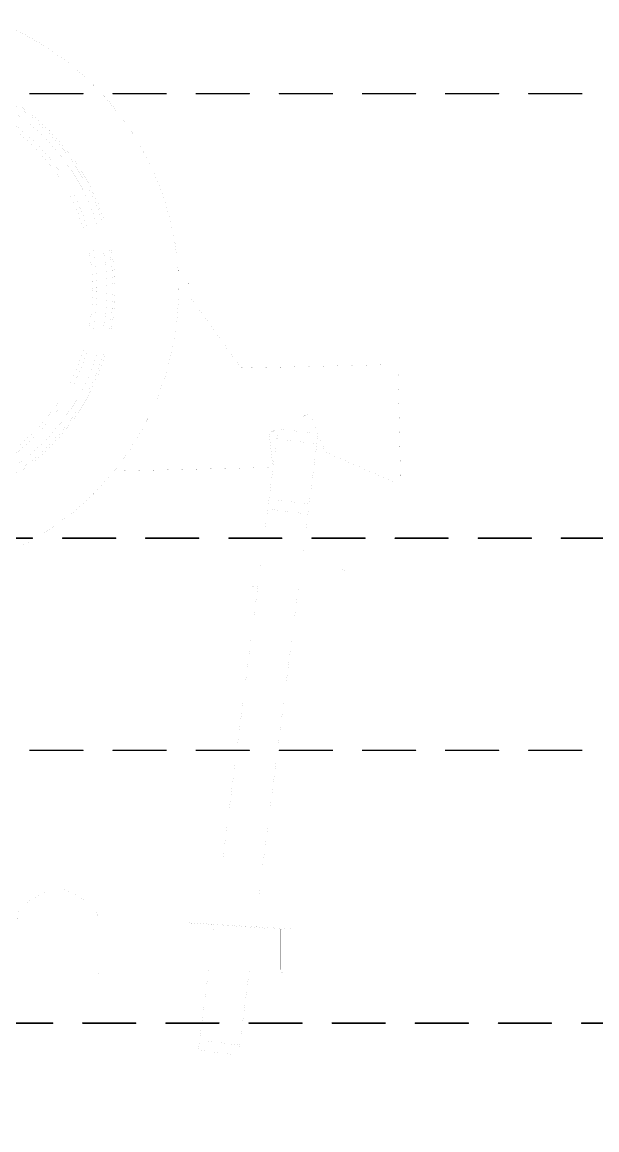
# Model space of a CAD drawing. Extents: x 19 to 519, y 6 to 365.
# Drawn here: x 128.1 to 156.5, y 178.7 to 233.5 of the extents above; entities that cross this region are included whole.
import ezdxf

# ---------------------------------------------------------------- set-up
doc = ezdxf.new("R2010")
doc.units = 0
doc.layers.add('120', color=30, linetype='CONTINUOUS')
doc.layers.add('47', color=7, linetype='CONTINUOUS')

msp = doc.modelspace()

# ---------------------------------------------------------------- linework, layer by layer
at = {"layer": '120', "const_width": 0.001}
for points in [[(155.5865, 108.8161), (155.5865, 266.8161)], [(136.1186, 221.2546), (135.8061, 221.2473)], [(136.3458, 220.0917), (136.3232, 221.0593)], [(138.8314, 216.547), (136.4021, 219.9235)], [(146.3799, 216.5922), (139.0819, 216.4223)], [(146.8078, 211.1007), (146.6868, 216.2992)], [(140.4342, 213.2603), (142.1314, 214.1004)], [(142.4064, 213.9938), (143.0495, 212.3458)], [(140.7477, 213.4155), (140.6841, 212.9195)], [(140.7194, 213.1951), (140.729, 213.2702)], [(140.729, 213.2702), (140.737, 213.3319)], [(140.737, 213.3319), (140.7428, 213.3777)], [(140.7428, 213.3777), (140.7464, 213.4059)], [(140.7464, 213.4059), (140.7477, 213.4155)], [(140.7477, 213.4155), (142.7314, 213.161)], [(140.3024, 209.9439), (140.6841, 212.9195)], [(140.4727, 211.7208), (140.3241, 213.059)], [(140.6841, 212.9195), (140.6965, 213.0163)], [(140.6841, 212.9195), (142.6678, 212.6651)], [(140.6965, 213.0163), (140.7084, 213.1093)], [(140.7084, 213.1093), (140.7194, 213.1951)], [(142.7314, 213.161), (142.6678, 212.6651)], [(142.6678, 212.6651), (142.6802, 212.7618)], [(142.6802, 212.7618), (142.6921, 212.8549)], [(142.6921, 212.8549), (142.7031, 212.9406)], [(142.7031, 212.9406), (142.7128, 213.0158)], [(142.7128, 213.0158), (142.7207, 213.0774)], [(142.7207, 213.0774), (142.7266, 213.1233)], [(142.7266, 213.1233), (142.7302, 213.1515)], [(142.7302, 213.1515), (142.7314, 213.161)], [(142.2862, 209.6895), (142.6678, 212.6651)], [(143.1556, 212.2354), (146.3875, 210.8189)], [(132.6386, 211.3209), (140.2785, 211.4988)], [(140.099, 208.358), (140.2388, 209.448)], [(140.3024, 209.9439), (140.2388, 209.448)], [(140.2388, 209.448), (140.24, 209.4575)], [(140.2388, 209.448), (142.2226, 209.1935)], [(140.24, 209.4575), (140.2436, 209.4857)], [(140.2436, 209.4857), (140.2495, 209.5315)], [(140.2495, 209.5315), (140.2574, 209.5932)], [(140.2574, 209.5932), (140.2671, 209.6684)], [(140.2671, 209.6684), (140.2781, 209.7541)], [(140.2781, 209.7541), (140.29, 209.8471)], [(140.29, 209.8471), (140.3024, 209.9439)], [(140.3024, 209.9439), (142.2862, 209.6895)], [(142.2862, 209.6895), (142.2226, 209.1935)], [(142.2508, 209.4139), (142.2618, 209.4997)], [(142.2618, 209.4997), (142.2738, 209.5927)], [(142.2738, 209.5927), (142.2862, 209.6895)], [(142.0968, 208.2127), (142.2226, 209.1935)], [(142.2226, 209.1935), (142.2238, 209.2031)], [(142.2238, 209.2031), (142.2274, 209.2313)], [(142.2274, 209.2313), (142.2333, 209.2771)], [(142.2333, 209.2771), (142.2412, 209.3388)], [(142.2412, 209.3388), (142.2508, 209.4139)], [(139.9901, 207.5089), (139.9946, 207.5439)], [(141.9865, 207.3527), (141.9923, 207.3984)], [(139.8553, 206.4577), (139.8859, 206.6964)], [(141.8609, 206.3738), (141.8821, 206.539)], [(144.0922, 206.3899), (143.8429, 206.4609)], [(139.7379, 205.5425), (139.3071, 205.6558)], [(139.5124, 203.7848), (139.7506, 205.6417)], [(141.5306, 203.7984), (141.7562, 205.5579)], [(139.1214, 200.7357), (139.4073, 202.9649)], [(141.1395, 200.7489), (141.4253, 202.9776)], [(138.7304, 197.687), (139.0162, 199.9155)], [(140.7483, 197.6992), (141.0343, 199.9287)], [(138.3393, 194.6382), (138.6251, 196.8662)], [(140.3571, 194.6495), (140.6432, 196.8797)], [(137.972, 191.7746), (138.234, 193.8168)], [(139.9831, 191.7334), (140.2521, 193.8308)], [(137.8154, 190.5531), (137.8673, 190.9577)], [(139.8113, 190.394), (139.8782, 190.9149)], [(129.3365, 190.5643), (128.3365, 189.9869)], [(131.3365, 189.9869), (130.3365, 190.5643)], [(137.7051, 189.6934), (137.7109, 189.7389)], [(139.7027, 189.5466), (139.707, 189.5803)], [(130.5365, 188.6412), (127.0865, 188.6412)], [(130.5365, 188.6412), (130.5365, 186.6411)], [(130.7365, 188.6412), (130.5365, 188.6412)], [(130.7365, 188.6412), (130.7365, 186.6411)], [(130.9365, 188.6412), (130.7365, 188.6412)], [(130.9365, 188.6412), (130.9365, 186.6411)], [(136.8365, 188.6412), (130.9365, 188.6412)], [(131.8365, 188.6412), (131.8365, 189.1209)], [(136.2754, 188.9677), (136.2725, 188.9599)], [(136.2725, 188.9599), (136.3207, 188.9533)], [(141.4157, 188.663), (136.2754, 188.9677)], [(136.3207, 188.9533), (136.5714, 188.9412)], [(136.5714, 188.9412), (137.0525, 188.9152)], [(136.8365, 188.6412), (136.8365, 186.6411)], [(137.0365, 188.6412), (136.8365, 188.6412)], [(137.0365, 188.6412), (137.0365, 186.6411)], [(137.2365, 188.6412), (137.0365, 188.6412)], [(137.0525, 188.9152), (137.7701, 188.8673)], [(137.2365, 188.6412), (137.2365, 186.6411)], [(140.6865, 188.6412), (137.2365, 188.6412)], [(137.5701, 188.6412), (137.6006, 188.8786)], [(137.7701, 188.8673), (138.7368, 188.7962)], [(138.7368, 188.7962), (139.2915, 188.7548)], [(139.2915, 188.7548), (139.866, 188.7131)], [(139.5865, 188.6412), (139.5983, 188.7325)], [(139.866, 188.7131), (140.4248, 188.6755)], [(139.9663, 188.6412), (140.0084, 188.7035)], [(140.4248, 188.6755), (140.9147, 188.6487)], [(140.6865, 188.6412), (140.6865, 186.6411)], [(140.8865, 188.6412), (140.6865, 188.6412)], [(140.8865, 188.6412), (140.8865, 186.6411)], [(141.0865, 188.6412), (140.8865, 188.6412)], [(140.9147, 188.6487), (141.2652, 188.642)], [(141.0865, 188.6412), (141.0865, 186.6411)], [(142.3865, 188.6412), (141.0865, 188.6412)], [(141.2652, 188.642), (141.4157, 188.663)], [(142.3865, 188.6412), (142.3865, 186.6411)], [(142.8865, 188.6412), (142.3865, 188.6412)], [(142.8865, 188.6412), (142.8865, 186.6411)], [(130.5365, 186.6411), (127.0865, 186.6411)], [(130.7365, 186.6411), (130.5365, 186.6411)], [(130.9365, 186.6411), (130.7365, 186.6411)], [(136.8365, 186.6411), (130.9365, 186.6411)], [(131.8365, 184.3406), (131.8365, 186.5725)], [(132.2324, 186.5409), (131.8365, 186.4634)], [(136.8679, 186.6411), (136.8365, 186.6411)], [(136.8676, 183.1633), (137.2944, 186.4912)], [(137.0365, 186.6411), (136.8679, 186.6411)], [(137.2365, 186.6411), (137.0365, 186.6411)], [(137.0615, 186.4912), (137.2944, 186.4912)], [(140.6865, 186.6411), (137.2365, 186.6411)], [(137.2944, 186.4912), (137.3136, 186.6411)], [(138.8513, 182.9088), (139.33, 186.6411)], [(139.3108, 186.4912), (140.8615, 186.4912)], [(140.8865, 186.6411), (140.6865, 186.6411)], [(141.0552, 186.6411), (140.8865, 186.6411)], [(141.0865, 186.6411), (141.0552, 186.6411)], [(142.3865, 186.6411), (141.0865, 186.6411)], [(142.8865, 186.6411), (142.3865, 186.6411)], [(131.8365, 181.5719), (131.8365, 183.9524)], [(136.8676, 183.1633), (136.804, 182.6673)], [(136.8552, 183.0665), (136.8676, 183.1633)], [(136.8676, 183.1633), (138.8513, 182.9088)], [(136.804, 182.6673), (136.8052, 182.6769)], [(136.804, 182.6673), (138.7877, 182.4129)], [(136.8052, 182.6769), (136.8088, 182.7051)], [(136.8088, 182.7051), (136.8147, 182.7509)], [(136.8147, 182.7509), (136.8226, 182.8126)], [(136.8226, 182.8126), (136.8322, 182.8877)], [(136.8322, 182.8877), (136.8432, 182.9735)], [(136.8432, 182.9735), (136.8552, 183.0665)], [(138.8513, 182.9088), (138.7877, 182.4129)], [(138.7984, 182.4965), (138.8063, 182.5582)], [(138.8063, 182.5582), (138.816, 182.6333)], [(138.816, 182.6333), (138.827, 182.7191)], [(138.827, 182.7191), (138.8389, 182.8121)], [(138.8389, 182.8121), (138.8513, 182.9088)], [(138.7877, 182.4129), (138.7889, 182.4224)], [(138.7889, 182.4224), (138.7925, 182.4506)], [(138.7925, 182.4506), (138.7984, 182.4965)], [(131.8365, 178.7198), (131.8365, 180.9609)]]:
    msp.add_lwpolyline(points, dxfattribs=at)
at = {"layer": '120'}
for points, const_width in [([(135.8061, 221.2473, 0.3151), (125.5867, 233.9932)], 0.001), ([(121.5865, 209.2161, 1), (121.5865, 231.4161, 1), (121.5865, 209.2161)], 0.001), ([(121.5865, 209.3161, 1), (121.5865, 231.3161, 1), (121.5865, 209.3161)], 0.001), ([(121.5865, 209.6161, 1), (121.5865, 231.0161, 1), (121.5865, 209.6161)], 0.001), ([(121.5865, 210.1161, 1), (121.5865, 230.5161, 1), (121.5865, 210.1161)], 0.001), ([(121.5865, 210.3161, 1), (121.5865, 230.3161, 1), (121.5865, 210.3161)], 0.001), ([(114.1333, 208.1707, 0.6085), (135.8061, 221.2473)], 0.001), ([(135.8063, 221.2474, 1), (135.8058, 221.2473)], 0.0005), ([(135.8061, 221.2476, 1), (135.8061, 221.2471)], 0.0005), ([(135.8058, 221.2473, 1), (135.8063, 221.2474)], 0.0005), ([(136.3232, 221.0593, 0.4142), (136.1186, 221.2546)], 0.001), ([(136.1186, 221.2549, 1), (136.1186, 221.2544)], 0.0005), ([(136.1186, 221.2544, 1), (136.1186, 221.2549)], 0.0005), ([(136.3235, 221.0593, 1), (136.323, 221.0593)], 0.0005), ([(136.323, 221.0593, 1), (136.3235, 221.0593)], 0.0005), ([(136.3458, 220.0917, 0.1512), (136.4021, 219.9235)], 0.001), ([(136.346, 220.0917, 1), (136.3455, 220.0917)], 0.0005), ([(136.3455, 220.0917, 1), (136.346, 220.0917)], 0.0005), ([(136.4023, 219.9236, 1), (136.4019, 219.9233)], 0.0005), ([(136.4019, 219.9233, 1), (136.4023, 219.9236)], 0.0005), ([(138.8314, 216.547, 0.2475), (139.0819, 216.4223)], 0.001), ([(138.8316, 216.5471, 1), (138.8312, 216.5468)], 0.0005), ([(138.8312, 216.5468, 1), (138.8316, 216.5471)], 0.0005), ([(146.6868, 216.2992, 0.4142), (146.3799, 216.5922)], 0.001), ([(146.3799, 216.5924, 1), (146.3799, 216.5919)], 0.0005), ([(146.3799, 216.5919, 1), (146.3799, 216.5924)], 0.0005), ([(139.0819, 216.4225, 1), (139.0819, 216.422)], 0.0005), ([(139.0819, 216.422, 1), (139.0819, 216.4225)], 0.0005), ([(146.6871, 216.2992, 1), (146.6866, 216.2992)], 0.0005), ([(146.6866, 216.2992, 1), (146.6871, 216.2992)], 0.0005), ([(142.4064, 213.9938, 0.4401), (142.1314, 214.1004)], 0.001), ([(142.1313, 214.1006, 1), (142.1315, 214.1001)], 0.0005), ([(142.1315, 214.1001, 1), (142.1313, 214.1006)], 0.0005), ([(142.4067, 213.9939, 1), (142.4062, 213.9937)], 0.0005), ([(142.4062, 213.9937, 1), (142.4067, 213.9939)], 0.0005), ([(140.4342, 213.2603, 0.3153), (140.3241, 213.059)], 0.001), ([(140.4341, 213.2605, 1), (140.4343, 213.2601)], 0.0005), ([(140.4343, 213.2601, 1), (140.4341, 213.2605)], 0.0005), ([(140.7293, 213.2702, 1), (140.7288, 213.2702)], 0.0005), ([(140.7288, 213.2702, 1), (140.7293, 213.2702)], 0.0005), ([(140.7367, 213.3319, 1), (140.7372, 213.3318)], 0.0005), ([(140.7372, 213.3318, 1), (140.7367, 213.3319)], 0.0005), ([(140.7431, 213.3777, 1), (140.7426, 213.3777)], 0.0005), ([(140.7426, 213.3777, 1), (140.7431, 213.3777)], 0.0005), ([(140.7467, 213.4059, 1), (140.7462, 213.406)], 0.0005), ([(140.7462, 213.406, 1), (140.7467, 213.4059)], 0.0005), ([(140.7477, 213.4157, 1), (140.7476, 213.4152)], 0.0005), ([(140.7479, 213.4154, 1), (140.7474, 213.4155)], 0.0005), ([(140.7479, 213.4154, 1), (140.7474, 213.4155)], 0.0005), ([(140.3244, 213.059, 1), (140.3239, 213.059)], 0.0005), ([(140.3239, 213.059, 1), (140.3244, 213.059)], 0.0005), ([(140.6841, 212.9198, 1), (140.684, 212.9193)], 0.0005), ([(140.6843, 212.9195, 1), (140.6838, 212.9196)], 0.0005), ([(140.6838, 212.9196, 1), (140.6843, 212.9195)], 0.0005), ([(140.6838, 212.9196, 1), (140.6843, 212.9195)], 0.0005), ([(140.6962, 213.0163, 1), (140.6967, 213.0162)], 0.0005), ([(140.6967, 213.0162, 1), (140.6962, 213.0163)], 0.0005), ([(140.7086, 213.1093, 1), (140.7082, 213.1093)], 0.0005), ([(140.7082, 213.1093, 1), (140.7086, 213.1093)], 0.0005), ([(140.7192, 213.1951, 1), (140.7196, 213.195)], 0.0005), ([(140.7196, 213.195, 1), (140.7192, 213.1951)], 0.0005), ([(142.68, 212.7619, 1), (142.6805, 212.7618)], 0.0005), ([(142.6805, 212.7618, 1), (142.68, 212.7619)], 0.0005), ([(142.6919, 212.8549, 1), (142.6924, 212.8548)], 0.0005), ([(142.6924, 212.8548, 1), (142.6919, 212.8549)], 0.0005), ([(142.7029, 212.9407, 1), (142.7034, 212.9406)], 0.0005), ([(142.7034, 212.9406, 1), (142.7029, 212.9407)], 0.0005), ([(142.7125, 213.0158, 1), (142.713, 213.0157)], 0.0005), ([(142.713, 213.0157, 1), (142.7125, 213.0158)], 0.0005), ([(142.7209, 213.0774, 1), (142.7205, 213.0775)], 0.0005), ([(142.7205, 213.0775, 1), (142.7209, 213.0774)], 0.0005), ([(142.7263, 213.1233, 1), (142.7268, 213.1232)], 0.0005), ([(142.7268, 213.1232, 1), (142.7263, 213.1233)], 0.0005), ([(142.7304, 213.1515, 1), (142.7299, 213.1515)], 0.0005), ([(142.7299, 213.1515, 1), (142.7304, 213.1515)], 0.0005), ([(142.7317, 213.161, 1), (142.7312, 213.1611)], 0.0005), ([(142.7317, 213.161, 1), (142.7312, 213.1611)], 0.0005), ([(142.7314, 213.1608, 1), (142.7315, 213.1613)], 0.0005), ([(142.6681, 212.6651, 1), (142.6676, 212.6651)], 0.0005), ([(142.6676, 212.6651, 1), (142.6681, 212.6651)], 0.0005), ([(142.6676, 212.6651, 1), (142.6681, 212.6651)], 0.0005), ([(142.6678, 212.6648, 1), (142.6678, 212.6653)], 0.0005), ([(143.0495, 212.3458, 0.199), (143.1556, 212.2354)], 0.001), ([(143.0498, 212.3459, 1), (143.0493, 212.3457)], 0.0005), ([(143.0493, 212.3457, 1), (143.0498, 212.3459)], 0.0005), ([(143.1557, 212.2356, 1), (143.1554, 212.2351)], 0.0005), ([(143.1555, 212.2351, 1), (143.1557, 212.2356)], 0.0005), ([(140.2785, 211.4988, 0.44), (140.4727, 211.7208)], 0.001), ([(140.4729, 211.7208, 1), (140.4724, 211.7208)], 0.0005), ([(140.4724, 211.7208, 1), (140.4729, 211.7208)], 0.0005), ([(132.6386, 211.3212, 1), (132.6386, 211.3207)], 0.0005), ([(140.2785, 211.499, 1), (140.2785, 211.4986)], 0.0005), ([(140.2785, 211.4986, 1), (140.2785, 211.499)], 0.0005), ([(146.3875, 210.8189, 0.5486), (146.8078, 211.1007)], 0.001), ([(146.8081, 211.1007, 1), (146.8076, 211.1006)], 0.0005), ([(146.8076, 211.1006, 1), (146.8081, 211.1007)], 0.0005), ([(146.3876, 210.8191, 1), (146.3874, 210.8187)], 0.0005), ([(146.3874, 210.8187, 1), (146.3876, 210.8191)], 0.0005), ([(140.2388, 209.4482, 1), (140.2388, 209.4477)], 0.0005), ([(140.239, 209.4479, 1), (140.2386, 209.448)], 0.0005), ([(140.2386, 209.448, 1), (140.239, 209.4479)], 0.0005), ([(140.2386, 209.448, 1), (140.239, 209.4479)], 0.0005), ([(140.2403, 209.4575, 1), (140.2398, 209.4575)], 0.0005), ([(140.2398, 209.4575, 1), (140.2403, 209.4575)], 0.0005), ([(140.2439, 209.4857, 1), (140.2434, 209.4857)], 0.0005), ([(140.2434, 209.4857, 1), (140.2439, 209.4857)], 0.0005), ([(140.2493, 209.5316, 1), (140.2498, 209.5315)], 0.0005), ([(140.2498, 209.5315, 1), (140.2493, 209.5316)], 0.0005), ([(140.2572, 209.5933, 1), (140.2577, 209.5932)], 0.0005), ([(140.2577, 209.5932, 1), (140.2572, 209.5933)], 0.0005), ([(140.2673, 209.6683, 1), (140.2668, 209.6684)], 0.0005), ([(140.2668, 209.6684, 1), (140.2673, 209.6683)], 0.0005), ([(140.2783, 209.7541, 1), (140.2778, 209.7541)], 0.0005), ([(140.2778, 209.7541, 1), (140.2783, 209.7541)], 0.0005), ([(140.2898, 209.8472, 1), (140.2902, 209.8471)], 0.0005), ([(140.2902, 209.8471, 1), (140.2898, 209.8472)], 0.0005), ([(140.3027, 209.9439, 1), (140.3022, 209.9439)], 0.0005), ([(140.3027, 209.9439, 1), (140.3022, 209.9439)], 0.0005), ([(140.3024, 209.9441, 1), (140.3024, 209.9437)], 0.0005), ([(140.3022, 209.9439, 1), (140.3027, 209.9439)], 0.0005), ([(142.2621, 209.4996, 1), (142.2616, 209.4997)], 0.0005), ([(142.2616, 209.4997, 1), (142.2621, 209.4996)], 0.0005), ([(142.274, 209.5927, 1), (142.2735, 209.5927)], 0.0005), ([(142.2735, 209.5927, 1), (142.274, 209.5927)], 0.0005), ([(142.2859, 209.6895, 1), (142.2864, 209.6894)], 0.0005), ([(142.2864, 209.6894, 1), (142.2859, 209.6895)], 0.0005), ([(142.2864, 209.6894, 1), (142.2859, 209.6895)], 0.0005), ([(142.2861, 209.6892, 1), (142.2862, 209.6897)], 0.0005), ([(142.2228, 209.1935, 1), (142.2223, 209.1936)], 0.0005), ([(142.2223, 209.1936, 1), (142.2228, 209.1935)], 0.0005), ([(142.2223, 209.1936, 1), (142.2228, 209.1935)], 0.0005), ([(142.2225, 209.1933, 1), (142.2226, 209.1938)], 0.0005), ([(142.2235, 209.2031, 1), (142.224, 209.203)], 0.0005), ([(142.224, 209.203, 1), (142.2235, 209.2031)], 0.0005), ([(142.2271, 209.2313, 1), (142.2276, 209.2312)], 0.0005), ([(142.2276, 209.2312, 1), (142.2271, 209.2313)], 0.0005), ([(142.2335, 209.2771, 1), (142.233, 209.2771)], 0.0005), ([(142.233, 209.2771, 1), (142.2335, 209.2771)], 0.0005), ([(142.2409, 209.3388, 1), (142.2414, 209.3387)], 0.0005), ([(142.2414, 209.3387, 1), (142.2409, 209.3388)], 0.0005), ([(142.2511, 209.4139, 1), (142.2506, 209.414)], 0.0005), ([(142.2506, 209.414, 1), (142.2511, 209.4139)], 0.0005), ([(140.0988, 208.358, 1), (140.0992, 208.3579)], 0.0005), ([(142.0965, 208.2128, 1), (142.097, 208.2127)], 0.0005), ([(139.9898, 207.5089, 1), (139.9903, 207.5088)], 0.0005), ([(139.9948, 207.5439, 1), (139.9943, 207.5439)], 0.0005), ([(141.9862, 207.3528, 1), (141.9867, 207.3527)], 0.0005), ([(141.9925, 207.3983, 1), (141.9921, 207.3984)], 0.0005), ([(139.8861, 206.6963, 1), (139.8856, 206.6964)], 0.0005), ([(139.855, 206.4577, 1), (139.8555, 206.4577)], 0.0005), ([(141.8606, 206.3738, 1), (141.8611, 206.3738)], 0.0005), ([(141.8823, 206.539, 1), (141.8818, 206.5391)], 0.0005), ([(143.843, 206.4611, 1), (143.8428, 206.4607)], 0.0005), ([(144.0921, 206.3897, 1), (144.0923, 206.3901)], 0.0005), ([(139.3072, 205.656, 1), (139.307, 205.6555)], 0.0005), ([(139.7509, 205.6417, 1), (139.7504, 205.6417)], 0.0005), ([(139.7378, 205.5423, 1), (139.738, 205.5427)], 0.0005), ([(141.7565, 205.5579, 1), (141.756, 205.5579)], 0.0005), ([(139.5122, 203.7848, 1), (139.5127, 203.7847)], 0.0005), ([(141.5303, 203.7984, 1), (141.5308, 203.7983)], 0.0005), ([(139.4075, 202.9649, 1), (139.407, 202.965)], 0.0005), ([(141.4255, 202.9775, 1), (141.4251, 202.9776)], 0.0005), ([(139.1211, 200.7358, 1), (139.1216, 200.7357)], 0.0005), ([(141.1392, 200.7489, 1), (141.1397, 200.7489)], 0.0005), ([(139.0164, 199.9155, 1), (139.0159, 199.9156)], 0.0005), ([(141.0345, 199.9286, 1), (141.034, 199.9287)], 0.0005), ([(138.7301, 197.6871, 1), (138.7306, 197.687)], 0.0005), ([(140.7481, 197.6993, 1), (140.7485, 197.6992)], 0.0005), ([(138.6253, 196.8661, 1), (138.6248, 196.8662)], 0.0005), ([(140.6434, 196.8797, 1), (140.6429, 196.8798)], 0.0005), ([(138.3391, 194.6383, 1), (138.3396, 194.6382)], 0.0005), ([(140.3569, 194.6495, 1), (140.3574, 194.6494)], 0.0005), ([(138.2342, 193.8168, 1), (138.2337, 193.8169)], 0.0005), ([(140.2524, 193.8307, 1), (140.2519, 193.8308)], 0.0005), ([(137.9718, 191.7747, 1), (137.9723, 191.7746)], 0.0005), ([(139.9829, 191.7334, 1), (139.9834, 191.7334)], 0.0005), ([(137.8675, 190.9577, 1), (137.867, 190.9577)], 0.0005), ([(139.8784, 190.9148, 1), (139.8779, 190.9149)], 0.0005), ([(129.6699, 190.6842, 0.0893), (129.3365, 190.5642)], 0.001), ([(129.3364, 190.5645, 1), (129.3366, 190.564)], 0.0005), ([(129.3366, 190.564, 1), (129.3364, 190.5645)], 0.0005), ([(130.0166, 190.6819, 0.0087), (129.6699, 190.6842)], 0.001), ([(129.6699, 190.6845, 1), (129.6699, 190.684)], 0.0005), ([(129.6699, 190.684, 1), (129.6698, 190.6845)], 0.0005), ([(130.3365, 190.5643, 0.0858), (130.0166, 190.6819)], 0.001), ([(130.0167, 190.6821, 1), (130.0166, 190.6816)], 0.0005), ([(130.0166, 190.6816, 1), (130.0166, 190.6821)], 0.0005), ([(130.3366, 190.5645, 1), (130.3364, 190.564)], 0.0005), ([(130.3364, 190.564, 1), (130.3366, 190.5645)], 0.0005), ([(137.8151, 190.5531, 1), (137.8156, 190.5531)], 0.0005), ([(139.8111, 190.394, 1), (139.8116, 190.394)], 0.0005), ([(128.3365, 189.9869, 0.268), (127.8365, 189.1209)], 0.001), ([(128.3364, 189.9871, 1), (128.3366, 189.9867)], 0.0005), ([(128.3366, 189.9867, 1), (128.3364, 189.9871)], 0.0005), ([(131.8365, 189.1209, 0.268), (131.3365, 189.9869)], 0.001), ([(131.3366, 189.9871, 1), (131.3364, 189.9867)], 0.0005), ([(131.3364, 189.9867, 1), (131.3366, 189.9871)], 0.0005), ([(137.7049, 189.6935, 1), (137.7053, 189.6934)], 0.0005), ([(137.7112, 189.7389, 1), (137.7107, 189.739)], 0.0005), ([(139.7024, 189.5466, 1), (139.7029, 189.5466)], 0.0005), ([(139.7072, 189.5802, 1), (139.7067, 189.5803)], 0.0005), ([(130.5365, 188.6414, 1), (130.5365, 188.6409)], 0.0005), ([(130.5368, 188.6412, 1), (130.5363, 188.6412)], 0.0005), ([(130.5365, 188.6409, 1), (130.5365, 188.6414)], 0.0005), ([(130.7365, 188.6414, 1), (130.7365, 188.6409)], 0.0005), ([(130.7368, 188.6412, 1), (130.7363, 188.6412)], 0.0005), ([(130.7365, 188.6409, 1), (130.7365, 188.6414)], 0.0005), ([(130.9365, 188.6414, 1), (130.9365, 188.6409)], 0.0005), ([(130.9368, 188.6412, 1), (130.9363, 188.6412)], 0.0005), ([(130.9365, 188.6409, 1), (130.9365, 188.6414)], 0.0005), ([(131.8368, 189.1209, 1), (131.8363, 189.1209)], 0.0005), ([(131.8363, 189.1209, 1), (131.8368, 189.1209)], 0.0005), ([(131.8363, 188.6412, 1), (131.8368, 188.6412)], 0.0005), ([(136.2726, 188.9602, 1), (136.2725, 188.9597)], 0.0005), ([(136.2723, 188.96, 1), (136.2728, 188.9598)], 0.0005), ([(136.2754, 188.9679, 1), (136.2753, 188.9674)], 0.0005), ([(136.2756, 188.9676, 1), (136.2751, 188.9677)], 0.0005), ([(136.3207, 188.9535, 1), (136.3207, 188.953)], 0.0005), ([(136.3206, 188.953, 1), (136.3207, 188.9535)], 0.0005), ([(136.5714, 188.9415, 1), (136.5713, 188.941)], 0.0005), ([(136.5713, 188.941, 1), (136.5714, 188.9415)], 0.0005), ([(136.8365, 188.6414, 1), (136.8365, 188.6409)], 0.0005), ([(136.8368, 188.6412, 1), (136.8363, 188.6412)], 0.0005), ([(136.8365, 188.6409, 1), (136.8365, 188.6414)], 0.0005), ([(136.8676, 188.6412, 1), (136.8681, 188.6411)], 0.0005), ([(137.0615, 188.7911, 0.342), (136.8679, 188.6411)], 0.001), ([(137.0365, 188.6414, 1), (137.0365, 188.6409)], 0.0005), ([(137.0368, 188.6412, 1), (137.0363, 188.6412)], 0.0005), ([(137.0365, 188.6409, 1), (137.0365, 188.6414)], 0.0005), ([(137.0525, 188.9155, 1), (137.0525, 188.915)], 0.0005), ([(137.0525, 188.915, 1), (137.0525, 188.9155)], 0.0005), ([(137.0615, 188.7909, 1), (137.0615, 188.7914)], 0.0005), ([(137.2365, 188.6414, 1), (137.2365, 188.6409)], 0.0005), ([(137.2368, 188.6412, 1), (137.2363, 188.6412)], 0.0005), ([(137.2365, 188.6409, 1), (137.2365, 188.6414)], 0.0005), ([(137.5699, 188.6412, 1), (137.5704, 188.6411)], 0.0005), ([(137.6008, 188.8786, 1), (137.6004, 188.8786)], 0.0005), ([(137.7701, 188.8675, 1), (137.7701, 188.867)], 0.0005), ([(137.7701, 188.867, 1), (137.7701, 188.8675)], 0.0005), ([(138.7368, 188.7965, 1), (138.7368, 188.796)], 0.0005), ([(138.7368, 188.796, 1), (138.7368, 188.7965)], 0.0005), ([(139.2915, 188.7551, 1), (139.2915, 188.7546)], 0.0005), ([(139.2915, 188.7546, 1), (139.2915, 188.7551)], 0.0005), ([(139.5863, 188.6412, 1), (139.5868, 188.6411)], 0.0005), ([(139.5985, 188.7325, 1), (139.598, 188.7326)], 0.0005), ([(139.866, 188.7133, 1), (139.866, 188.7128)], 0.0005), ([(139.866, 188.7128, 1), (139.866, 188.7133)], 0.0005), ([(139.9661, 188.6413, 1), (139.9665, 188.641)], 0.0005), ([(140.0086, 188.7033, 1), (140.0082, 188.7036)], 0.0005), ([(140.4248, 188.6757, 1), (140.4248, 188.6752)], 0.0005), ([(140.4248, 188.6752, 1), (140.4248, 188.6757)], 0.0005), ([(140.6865, 188.6414, 1), (140.6865, 188.6409)], 0.0005), ([(140.6868, 188.6412, 1), (140.6863, 188.6412)], 0.0005), ([(140.6865, 188.6409, 1), (140.6865, 188.6414)], 0.0005), ([(140.8865, 188.6414, 1), (140.8865, 188.6409)], 0.0005), ([(140.8868, 188.6412, 1), (140.8863, 188.6412)], 0.0005), ([(140.8865, 188.6409, 1), (140.8865, 188.6414)], 0.0005), ([(140.9147, 188.649, 1), (140.9147, 188.6485)], 0.0005), ([(140.9147, 188.6485, 1), (140.9148, 188.649)], 0.0005), ([(141.0865, 188.6414, 1), (141.0865, 188.6409)], 0.0005), ([(141.0868, 188.6412, 1), (141.0863, 188.6412)], 0.0005), ([(141.0865, 188.6409, 1), (141.0865, 188.6414)], 0.0005), ([(141.2652, 188.6422, 1), (141.2653, 188.6417)], 0.0005), ([(141.2652, 188.6417, 1), (141.2652, 188.6422)], 0.0005), ([(141.4157, 188.6627, 1), (141.4156, 188.6632)], 0.0005), ([(141.4157, 188.6627, 1), (141.4157, 188.6632)], 0.0005), ([(142.3865, 188.6414, 1), (142.3865, 188.6409)], 0.0005), ([(142.3868, 188.6412, 1), (142.3863, 188.6412)], 0.0005), ([(142.3865, 188.6409, 1), (142.3865, 188.6414)], 0.0005), ([(142.8868, 188.6412, 1), (142.8863, 188.6412)], 0.0005), ([(142.8865, 188.6409, 1), (142.8865, 188.6414)], 0.0005), ([(130.5365, 186.6414, 1), (130.5365, 186.6409)], 0.0005), ([(130.5363, 186.6411, 1), (130.5368, 186.6411)], 0.0005), ([(130.5365, 186.6409, 1), (130.5365, 186.6414)], 0.0005), ([(130.7365, 186.6414, 1), (130.7365, 186.6409)], 0.0005), ([(130.7363, 186.6411, 1), (130.7368, 186.6411)], 0.0005), ([(130.7365, 186.6409, 1), (130.7365, 186.6414)], 0.0005), ([(130.9365, 186.6414, 1), (130.9365, 186.6409)], 0.0005), ([(130.9363, 186.6411, 1), (130.9368, 186.6411)], 0.0005), ([(130.9365, 186.6409, 1), (130.9365, 186.6414)], 0.0005), ([(131.8365, 186.4636, 1), (131.8366, 186.4631)], 0.0005), ([(131.8368, 186.5725, 1), (131.8363, 186.5725)], 0.0005), ([(132.2325, 186.5406, 1), (132.2324, 186.5411)], 0.0005), ([(136.8365, 186.6414, 1), (136.8365, 186.6409)], 0.0005), ([(136.8363, 186.6411, 1), (136.8368, 186.6411)], 0.0005), ([(136.8365, 186.6409, 1), (136.8365, 186.6414)], 0.0005), ([(136.8681, 186.6412, 1), (136.8676, 186.6411)], 0.0005), ([(136.8679, 186.6414, 1), (136.8679, 186.6409)], 0.0005), ([(136.8679, 186.6411, 0.342), (137.0615, 186.4911)], 0.001), ([(136.8679, 186.6409, 1), (136.8679, 186.6414)], 0.0005), ([(137.0365, 186.6414, 1), (137.0365, 186.6409)], 0.0005), ([(137.0363, 186.6411, 1), (137.0368, 186.6411)], 0.0005), ([(137.0365, 186.6409, 1), (137.0365, 186.6414)], 0.0005), ([(137.0615, 186.4914, 1), (137.0615, 186.4909)], 0.0005), ([(137.0615, 186.4909, 1), (137.0615, 186.4914)], 0.0005), ([(137.2365, 186.6414, 1), (137.2365, 186.6409)], 0.0005), ([(137.2363, 186.6411, 1), (137.2368, 186.6411)], 0.0005), ([(137.2365, 186.6409, 1), (137.2365, 186.6414)], 0.0005), ([(137.2946, 186.4911, 1), (137.2941, 186.4912)], 0.0005), ([(137.2941, 186.4912, 1), (137.2946, 186.4911)], 0.0005), ([(137.2944, 186.4909, 1), (137.2944, 186.4914)], 0.0005), ([(137.3139, 186.6411, 1), (137.3134, 186.6412)], 0.0005), ([(139.3108, 186.4914, 1), (139.3108, 186.4909)], 0.0005), ([(139.3303, 186.6411, 1), (139.3298, 186.6412)], 0.0005), ([(140.6865, 186.6414, 1), (140.6865, 186.6409)], 0.0005), ([(140.6863, 186.6411, 1), (140.6868, 186.6411)], 0.0005), ([(140.6865, 186.6409, 1), (140.6865, 186.6414)], 0.0005), ([(140.8615, 186.4911, 0.342), (141.0552, 186.6411)], 0.001), ([(140.8615, 186.4914, 1), (140.8615, 186.4909)], 0.0005), ([(140.8615, 186.4909, 1), (140.8615, 186.4914)], 0.0005), ([(140.8865, 186.6414, 1), (140.8865, 186.6409)], 0.0005), ([(140.8863, 186.6411, 1), (140.8868, 186.6411)], 0.0005), ([(140.8865, 186.6409, 1), (140.8865, 186.6414)], 0.0005), ([(141.0554, 186.6411, 1), (141.0549, 186.6412)], 0.0005), ([(141.0552, 186.6414, 1), (141.0552, 186.6409)], 0.0005), ([(141.0552, 186.6409, 1), (141.0552, 186.6414)], 0.0005), ([(141.0865, 186.6414, 1), (141.0865, 186.6409)], 0.0005), ([(141.0863, 186.6411, 1), (141.0868, 186.6411)], 0.0005), ([(141.0865, 186.6409, 1), (141.0865, 186.6414)], 0.0005), ([(142.3865, 186.6414, 1), (142.3865, 186.6409)], 0.0005), ([(142.3863, 186.6411, 1), (142.3868, 186.6411)], 0.0005), ([(142.3865, 186.6409, 1), (142.3865, 186.6414)], 0.0005), ([(142.8863, 186.6411, 1), (142.8868, 186.6411)], 0.0005), ([(142.8865, 186.6409, 1), (142.8865, 186.6414)], 0.0005), ([(131.8363, 184.3406, 1), (131.8368, 184.3406)], 0.0005), ([(131.8368, 183.9524, 1), (131.8363, 183.9524)], 0.0005), ([(136.8676, 183.1635, 1), (136.8675, 183.163)], 0.0005), ([(136.8673, 183.1633, 1), (136.8678, 183.1632)], 0.0005), ([(136.8678, 183.1632, 1), (136.8673, 183.1633)], 0.0005), ([(136.8678, 183.1632, 1), (136.8673, 183.1633)], 0.0005), ([(136.804, 182.6676, 1), (136.8039, 182.6671)], 0.0005), ([(136.8037, 182.6674, 1), (136.8042, 182.6673)], 0.0005), ([(136.8037, 182.6674, 1), (136.8042, 182.6673)], 0.0005), ([(136.8049, 182.6769, 1), (136.8054, 182.6768)], 0.0005), ([(136.8054, 182.6768, 1), (136.8049, 182.6769)], 0.0005), ([(136.809, 182.7051, 1), (136.8085, 182.7051)], 0.0005), ([(136.8085, 182.7051, 1), (136.809, 182.7051)], 0.0005), ([(136.8149, 182.7509, 1), (136.8144, 182.7509)], 0.0005), ([(136.8144, 182.7509, 1), (136.8149, 182.7509)], 0.0005), ([(136.8228, 182.8126, 1), (136.8223, 182.8126)], 0.0005), ([(136.8223, 182.8126, 1), (136.8228, 182.8126)], 0.0005), ([(136.8325, 182.8877, 1), (136.832, 182.8878)], 0.0005), ([(136.832, 182.8878, 1), (136.8325, 182.8877)], 0.0005), ([(136.8435, 182.9734, 1), (136.843, 182.9735)], 0.0005), ([(136.843, 182.9735, 1), (136.8435, 182.9734)], 0.0005), ([(136.8554, 183.0665, 1), (136.8549, 183.0666)], 0.0005), ([(136.8549, 183.0666, 1), (136.8554, 183.0665)], 0.0005), ([(138.8066, 182.5581, 1), (138.8061, 182.5582)], 0.0005), ([(138.8061, 182.5582, 1), (138.8066, 182.5581)], 0.0005), ([(138.8162, 182.6333, 1), (138.8157, 182.6333)], 0.0005), ([(138.8157, 182.6333, 1), (138.8162, 182.6333)], 0.0005), ([(138.8267, 182.7191, 1), (138.8272, 182.719)], 0.0005), ([(138.8272, 182.719, 1), (138.8267, 182.7191)], 0.0005), ([(138.8391, 182.8121, 1), (138.8387, 182.8121)], 0.0005), ([(138.8387, 182.8121, 1), (138.8391, 182.8121)], 0.0005), ([(138.8511, 182.9089, 1), (138.8516, 182.9088)], 0.0005), ([(138.8516, 182.9088, 1), (138.8511, 182.9089)], 0.0005), ([(138.8516, 182.9088, 1), (138.8511, 182.9089)], 0.0005), ([(138.8513, 182.9086, 1), (138.8513, 182.9091)], 0.0005), ([(138.7875, 182.4129, 1), (138.7879, 182.4129)], 0.0005), ([(138.7875, 182.4129, 1), (138.7879, 182.4129)], 0.0005), ([(138.7877, 182.4127, 1), (138.7877, 182.4131)], 0.0005), ([(138.7887, 182.4225, 1), (138.7892, 182.4224)], 0.0005), ([(138.7892, 182.4224, 1), (138.7887, 182.4225)], 0.0005), ([(138.7923, 182.4507, 1), (138.7928, 182.4506)], 0.0005), ([(138.7928, 182.4506, 1), (138.7923, 182.4507)], 0.0005), ([(138.7982, 182.4965, 1), (138.7987, 182.4964)], 0.0005), ([(138.7987, 182.4964, 1), (138.7982, 182.4965)], 0.0005), ([(131.8363, 181.5719, 1), (131.8368, 181.5719)], 0.0005), ([(131.8368, 180.9609, 1), (131.8363, 180.9609)], 0.0005), ([(131.8363, 178.7198, 1), (131.8368, 178.7198)], 0.0005)]:
    msp.add_lwpolyline(points, format="xyb", dxfattribs=dict(at, const_width=const_width))
at = {"layer": '47', "const_width": 0.0762}
for points in [[(128.4773, 230), (131.0909, 230)], [(132.5909, 230), (135.2045, 230)], [(136.7045, 230), (139.3182, 230)], [(140.8182, 230), (143.4318, 230)], [(144.9318, 230), (147.5455, 230)], [(149.0455, 230), (151.6591, 230)], [(153.1591, 230), (155.7727, 230)], [(125.9773, 208), (128.5909, 208)], [(130.0909, 208), (132.7045, 208)], [(134.2045, 208), (136.8182, 208)], [(138.3182, 208), (140.9318, 208)], [(142.4318, 208), (145.0455, 208)], [(146.5455, 208), (149.1591, 208)], [(150.6591, 208), (153.2727, 208)], [(154.7727, 208), (157.3864, 208)], [(128.4773, 197.5), (131.0909, 197.5)], [(132.5909, 197.5), (135.2045, 197.5)], [(136.7045, 197.5), (139.3182, 197.5)], [(140.8182, 197.5), (143.4318, 197.5)], [(144.9318, 197.5), (147.5455, 197.5)], [(149.0455, 197.5), (151.6591, 197.5)], [(153.1591, 197.5), (155.7727, 197.5)], [(126.9773, 184), (129.5909, 184)], [(131.0909, 184), (133.7045, 184)], [(135.2045, 184), (137.8182, 184)], [(139.3182, 184), (141.9318, 184)], [(143.4318, 184), (146.0455, 184)], [(147.5455, 184), (150.1591, 184)], [(151.6591, 184), (154.2727, 184)], [(155.7727, 184), (158.3864, 184)]]:
    msp.add_lwpolyline(points, dxfattribs=at)
at = {"layer": '47', "const_width": 0.0381}
for points in [[(128.4773, 230.019, 1), (128.4773, 229.981)], [(131.0909, 229.981, 1), (131.0909, 230.019)], [(132.5909, 230.019, 1), (132.5909, 229.981)], [(135.2045, 229.981, 1), (135.2045, 230.019)], [(136.7045, 230.019, 1), (136.7045, 229.981)], [(139.3182, 229.981, 1), (139.3182, 230.019)], [(140.8182, 230.019, 1), (140.8182, 229.981)], [(143.4318, 229.981, 1), (143.4318, 230.019)], [(144.9318, 230.019, 1), (144.9318, 229.981)], [(147.5455, 229.981, 1), (147.5455, 230.019)], [(149.0455, 230.019, 1), (149.0455, 229.981)], [(151.6591, 229.981, 1), (151.6591, 230.019)], [(153.1591, 230.019, 1), (153.1591, 229.981)], [(155.7727, 229.981, 1), (155.7727, 230.019)], [(128.5909, 207.981, 1), (128.5909, 208.019)], [(130.0909, 208.019, 1), (130.0909, 207.981)], [(132.7045, 207.981, 1), (132.7045, 208.019)], [(134.2045, 208.019, 1), (134.2045, 207.981)], [(136.8182, 207.981, 1), (136.8182, 208.019)], [(138.3182, 208.019, 1), (138.3182, 207.981)], [(140.9318, 207.981, 1), (140.9318, 208.019)], [(142.4318, 208.019, 1), (142.4318, 207.981)], [(145.0455, 207.981, 1), (145.0455, 208.019)], [(146.5455, 208.019, 1), (146.5455, 207.981)], [(149.1591, 207.981, 1), (149.1591, 208.019)], [(150.6591, 208.019, 1), (150.6591, 207.981)], [(153.2727, 207.981, 1), (153.2727, 208.019)], [(154.7727, 208.019, 1), (154.7727, 207.981)], [(128.4773, 197.519, 1), (128.4773, 197.481)], [(131.0909, 197.481, 1), (131.0909, 197.519)], [(132.5909, 197.519, 1), (132.5909, 197.481)], [(135.2045, 197.481, 1), (135.2045, 197.519)], [(136.7045, 197.519, 1), (136.7045, 197.481)], [(139.3182, 197.481, 1), (139.3182, 197.519)], [(140.8182, 197.519, 1), (140.8182, 197.481)], [(143.4318, 197.481, 1), (143.4318, 197.519)], [(144.9318, 197.519, 1), (144.9318, 197.481)], [(147.5455, 197.481, 1), (147.5455, 197.519)], [(149.0455, 197.519, 1), (149.0455, 197.481)], [(151.6591, 197.481, 1), (151.6591, 197.519)], [(153.1591, 197.519, 1), (153.1591, 197.481)], [(155.7727, 197.481, 1), (155.7727, 197.519)], [(129.5909, 183.981, 1), (129.5909, 184.019)], [(131.0909, 184.019, 1), (131.0909, 183.981)], [(133.7045, 183.981, 1), (133.7045, 184.019)], [(135.2045, 184.019, 1), (135.2045, 183.981)], [(137.8182, 183.981, 1), (137.8182, 184.019)], [(139.3182, 184.019, 1), (139.3182, 183.981)], [(141.9318, 183.981, 1), (141.9318, 184.019)], [(143.4318, 184.019, 1), (143.4318, 183.981)], [(146.0455, 183.981, 1), (146.0455, 184.019)], [(147.5455, 184.019, 1), (147.5455, 183.981)], [(150.1591, 183.981, 1), (150.1591, 184.019)], [(151.6591, 184.019, 1), (151.6591, 183.981)], [(154.2727, 183.981, 1), (154.2727, 184.019)], [(155.7727, 184.019, 1), (155.7727, 183.981)]]:
    msp.add_lwpolyline(points, format="xyb", dxfattribs=at)

doc.saveas('drawing.dxf')
